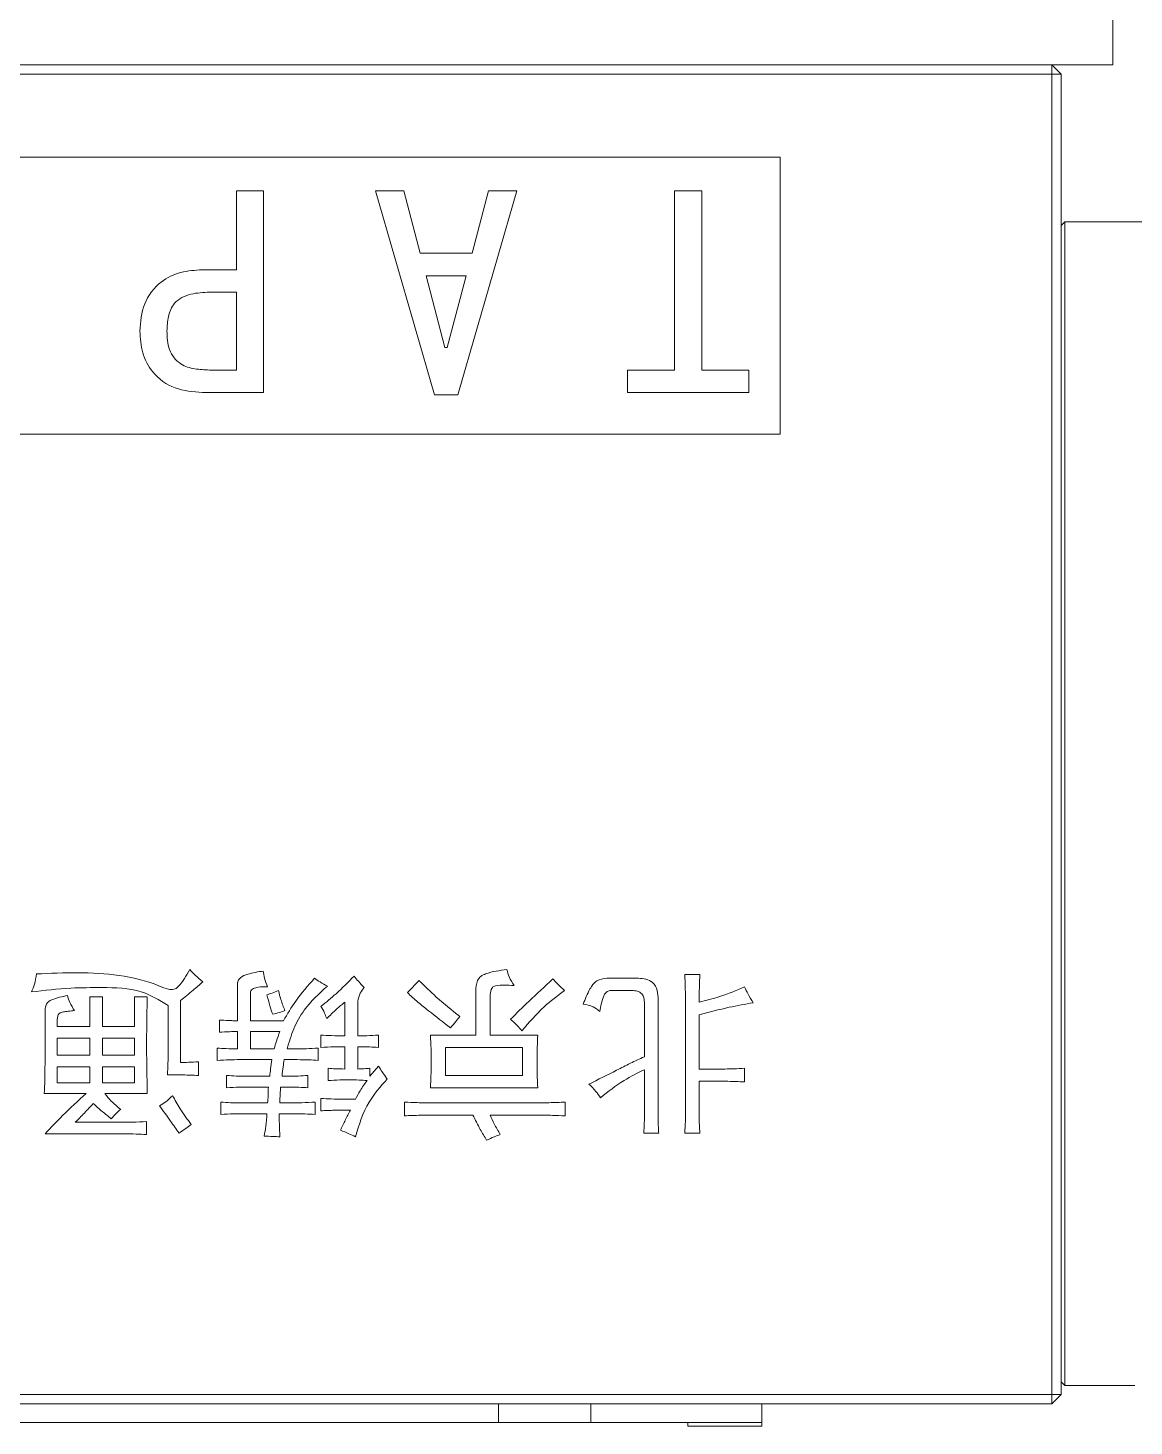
# Model space of a CAD drawing. Header units: millimetres. Extents: x 786 to 1206, y 249 to 546.
# Drawn here: x 1161.69 to 1173.67, y 453.94 to 469.08 of the extents above; entities that cross this region are included whole.
import ezdxf

# ---------------------------------------------------------------- set-up
doc = ezdxf.new("R2010")
doc.units = ezdxf.units.MM

msp = doc.modelspace()

# ---------------------------------------------------------------- linework, layer by layer
at = {"color": 7, "linetype": 'Continuous', "lineweight": 15}
for p, q in [((1173.4345, 468.6806), (1173.4345, 493.6806)), ((1154.4945, 468.6806), (1172.7745, 468.6806)), ((1172.7745, 468.6806), (1172.7745, 468.5806)), ((1172.7745, 468.6806), (1172.8745, 468.5806)), ((1172.7745, 468.6806), (1173.4345, 468.6806)), ((1172.7745, 468.5806), (1154.4945, 468.5806)), ((1172.7745, 454.2806), (1172.7745, 468.5806)), ((1172.8745, 468.5806), (1172.7745, 468.5806)), ((1172.8745, 468.5806), (1172.8745, 454.2806)), ((1169.8345, 467.6806), (1157.4345, 467.6806)), ((1169.8345, 464.6806), (1169.8345, 467.6806)), ((1163.9464, 466.4615), (1163.9464, 467.3167)), ((1163.9464, 467.3167), (1164.24, 467.3167)), ((1164.24, 467.3167), (1164.24, 465.1339)), ((1166.0883, 465.1084), (1165.4501, 467.3167)), ((1165.4501, 467.3167), (1165.7565, 467.3167)), ((1165.7565, 467.3167), (1165.9352, 466.6402)), ((1166.9819, 467.3167), (1166.3436, 465.1084)), ((1166.4968, 466.6402), (1166.6755, 467.3167)), ((1166.6755, 467.3167), (1166.9819, 467.3167)), ((1168.6898, 467.3167), (1168.9834, 467.3167)), ((1168.6898, 465.3765), (1168.6898, 467.3167)), ((1168.9834, 467.3167), (1168.9834, 465.3765)), ((1172.9145, 466.9806), (1172.8745, 466.9406)), ((1187.3745, 466.9806), (1172.9145, 466.9806)), ((1172.9145, 466.9806), (1172.9145, 460.6806)), ((1165.9352, 466.6402), (1166.4968, 466.6402)), ((1163.5762, 466.4615), (1163.9464, 466.4615)), ((1166.433, 466.3977), (1165.999, 466.3977)), ((1165.999, 466.3977), (1166.2032, 465.619)), ((1166.2288, 465.619), (1166.433, 466.3977)), ((1163.9464, 466.2189), (1163.6528, 466.2189)), ((1163.9464, 465.3765), (1163.9464, 466.2189)), ((1166.2032, 465.619), (1166.2288, 465.619)), ((1163.6528, 465.3765), (1163.9464, 465.3765)), ((1168.1792, 465.1339), (1168.1792, 465.3765)), ((1168.1792, 465.3765), (1168.6898, 465.3765)), ((1168.9834, 465.3765), (1169.494, 465.3765)), ((1169.494, 465.3765), (1169.494, 465.1339)), ((1164.24, 465.1339), (1163.5762, 465.1339)), ((1166.3436, 465.1084), (1166.0883, 465.1084)), ((1169.494, 465.1339), (1168.1792, 465.1339)), ((1157.4345, 464.6806), (1169.8345, 464.6806)), ((1172.9145, 460.6806), (1172.9145, 454.3806)), ((1168.3005, 458.7898), (1167.9573, 458.7898)), ((1168.9636, 458.8288), (1168.7998, 458.8288)), ((1163.9555, 458.7196), (1163.9555, 458.3295)), ((1164.0959, 458.3295), (1164.0959, 458.6416)), ((1166.5375, 458.6494), (1166.5375, 458.1735)), ((1166.6935, 458.1735), (1166.6935, 458.5948)), ((1168.0509, 458.6572), (1168.2459, 458.6572)), ((1162.4967, 458.587), (1162.3563, 458.587)), ((1162.3563, 458.587), (1162.3563, 458.2671)), ((1162.4967, 458.2671), (1162.4967, 458.587)), ((1162.9804, 458.587), (1162.8399, 458.587)), ((1162.8399, 458.587), (1162.8399, 458.2671)), ((1163.2066, 458.4933), (1163.2066, 458.0253)), ((1163.3392, 457.8771), (1163.3392, 458.5479)), ((1165.1178, 458.5323), (1165.1178, 458.1657)), ((1165.2582, 458.1657), (1165.2582, 458.5401)), ((1168.3629, 458.5245), (1168.3629, 457.9395)), ((1168.5111, 457.2686), (1168.5111, 458.5557)), ((1168.8076, 458.587), (1168.8076, 457.2842)), ((1161.8726, 458.4153), (1161.8726, 457.8771)), ((1163.7604, 458.3373), (1163.7604, 458.2047)), ((1164.4547, 458.3295), (1164.0959, 458.3295)), ((1168.9558, 457.8069), (1168.9558, 458.3919)), ((1162.3563, 458.2671), (1162.0052, 458.2671)), ((1162.0052, 458.1423), (1162.3563, 458.1423)), ((1162.0052, 457.9551), (1162.0052, 458.1423)), ((1162.3563, 458.1423), (1162.3563, 457.9551)), ((1162.8399, 458.2671), (1162.4967, 458.2671)), ((1162.4967, 458.1423), (1162.8399, 458.1423)), ((1162.4967, 457.9551), (1162.4967, 458.1423)), ((1162.8399, 458.1423), (1162.8399, 457.9551)), ((1163.9555, 458.2125), (1163.9555, 458.0253)), ((1164.0959, 458.2125), (1164.4157, 458.2125)), ((1164.0959, 458.0253), (1164.0959, 458.2125)), ((1164.8604, 458.1735), (1164.8604, 458.0409)), ((1165.4844, 458.0409), (1165.4844, 458.1735)), ((1166.5375, 458.1735), (1166.0461, 458.1735)), ((1167.2084, 458.1735), (1166.6935, 458.1735)), ((1163.737, 458.0331), (1163.737, 457.9005)), ((1164.3533, 458.0253), (1164.0959, 458.0253)), ((1164.6029, 458.0253), (1164.4937, 458.0253)), ((1164.8291, 457.9005), (1164.8291, 458.0331)), ((1165.1178, 458.0487), (1165.1178, 457.8069)), ((1165.2582, 457.8069), (1165.2582, 458.0487)), ((1166.2099, 458.0409), (1167.0446, 458.0409)), ((1166.2099, 457.7367), (1166.2099, 458.0409)), ((1167.0446, 458.0409), (1167.0446, 457.7367)), ((1162.3563, 457.9551), (1162.0052, 457.9551)), ((1162.8399, 457.9551), (1162.4967, 457.9551)), ((1163.5342, 457.7367), (1163.5342, 457.8849)), ((1163.9789, 457.9083), (1164.3299, 457.9083)), ((1164.4625, 457.9083), (1164.6029, 457.9083)), ((1165.4844, 457.8381), (1165.3908, 457.7289)), ((1162.0052, 457.8303), (1162.3563, 457.8303)), ((1162.0052, 457.6587), (1162.0052, 457.8303)), ((1162.3563, 457.8303), (1162.3563, 457.6587)), ((1162.4967, 457.8303), (1162.8399, 457.8303)), ((1162.4967, 457.6587), (1162.4967, 457.8303)), ((1162.8399, 457.8303), (1162.8399, 457.6587)), ((1163.8384, 457.7367), (1163.8384, 457.604)), ((1164.3065, 457.7289), (1164.0803, 457.7289)), ((1164.5327, 457.7289), (1164.4391, 457.7289)), ((1164.7199, 457.604), (1164.7199, 457.7367)), ((1164.9384, 457.8147), (1164.9384, 457.6821)), ((1165.3908, 457.7289), (1165.3908, 457.8147)), ((1167.0446, 457.7367), (1166.2099, 457.7367)), ((1168.3629, 457.7991), (1168.3629, 457.2686)), ((1169.2366, 457.8069), (1168.9558, 457.8069)), ((1169.4472, 457.6665), (1169.4472, 457.8147)), ((1161.8648, 457.5416), (1162.3173, 457.5416)), ((1162.3563, 457.6587), (1162.0052, 457.6587)), ((1162.8399, 457.6587), (1162.4967, 457.6587)), ((1162.5201, 457.5416), (1162.9804, 457.5416)), ((1164.0881, 457.6118), (1164.2909, 457.6118)), ((1164.4235, 457.6118), (1164.5249, 457.6118)), ((1166.0461, 457.604), (1167.2084, 457.604)), ((1168.9558, 457.2764), (1168.9558, 457.6743)), ((1168.9558, 457.6743), (1169.2366, 457.6743)), ((1163.776, 457.448), (1163.776, 457.3154)), ((1164.2831, 457.4402), (1164.0179, 457.4402)), ((1164.5405, 457.4402), (1164.4157, 457.4402)), ((1164.7979, 457.3154), (1164.7979, 457.448)), ((1164.8604, 457.487), (1164.8604, 457.3544)), ((1165.2348, 457.4792), (1165.11, 457.4792)), ((1165.7652, 457.448), (1165.7652, 457.2998)), ((1167.1928, 457.4402), (1166.0773, 457.4402)), ((1167.5048, 457.2998), (1167.5048, 457.448)), ((1162.6995, 457.2296), (1162.2003, 457.2296)), ((1162.9726, 457.097), (1162.9726, 457.2374)), ((1164.0257, 457.3232), (1164.2753, 457.3232)), ((1164.4079, 457.3232), (1164.5405, 457.3232)), ((1165.11, 457.3622), (1165.1802, 457.3622)), ((1166.0773, 457.3076), (1166.5063, 457.3076)), ((1166.6935, 457.3076), (1167.1928, 457.3076)), ((1161.8726, 457.1048), (1162.7151, 457.1048)), ((1168.3551, 457.1126), (1168.5189, 457.1126)), ((1168.7998, 457.1126), (1168.9636, 457.1126)), ((1172.8745, 454.4206), (1172.9145, 454.3806)), ((1172.9145, 454.3806), (1173.6745, 454.3806)), ((1154.4945, 454.2806), (1172.7745, 454.2806)), ((1172.7745, 454.2806), (1172.7745, 454.1806)), ((1172.8745, 454.2806), (1172.7745, 454.1806)), ((1172.8745, 454.2806), (1172.7745, 454.2806)), ((1172.7745, 454.1806), (1154.4945, 454.1806)), ((1166.7845, 453.9806), (1166.7845, 454.1806)), ((1167.7845, 453.9806), (1167.7845, 454.1806)), ((1169.6345, 453.9806), (1169.6345, 454.1806)), ((1166.7845, 453.9806), (1160.7845, 453.9806)), ((1162.1527, 453.9804), (1162.1527, 453.9806)), ((1162.1527, 453.9804), (1162.5109, 453.9804)), ((1162.5109, 453.9804), (1162.5109, 453.9806)), ((1162.5109, 453.9804), (1162.525, 453.9804)), ((1162.525, 453.9804), (1162.525, 453.9806)), ((1162.6066, 453.9804), (1162.6066, 453.9806)), ((1162.6066, 453.9804), (1162.9647, 453.9804)), ((1162.9647, 453.9804), (1162.9647, 453.9806)), ((1162.9647, 453.9804), (1162.9789, 453.9804)), ((1162.9789, 453.9804), (1162.9789, 453.9806)), ((1163.025, 453.9804), (1163.025, 453.9806)), ((1163.025, 453.9804), (1163.103, 453.9804)), ((1163.103, 453.9804), (1163.103, 453.9806)), ((1163.103, 453.9804), (1163.1739, 453.9804)), ((1163.1739, 453.9804), (1163.1739, 453.9806)), ((1163.1739, 453.9804), (1163.2377, 453.9804)), ((1163.2377, 453.9804), (1163.2377, 453.9806)), ((1163.2377, 453.9804), (1163.2448, 453.9804)), ((1163.2448, 453.9804), (1163.2448, 453.9806)), ((1163.2448, 453.9804), (1163.3087, 453.9804)), ((1163.3087, 453.9804), (1163.3087, 453.9806)), ((1163.3087, 453.9804), (1163.3796, 453.9804)), ((1163.3796, 453.9804), (1163.3796, 453.9806)), ((1163.3796, 453.9804), (1163.4576, 453.9804)), ((1163.4576, 453.9804), (1163.4576, 453.9806)), ((1163.5037, 453.9804), (1163.5037, 453.9806)), ((1163.5037, 453.9804), (1163.8654, 453.9804)), ((1163.8654, 453.9804), (1163.8654, 453.9806)), ((1163.9434, 453.9804), (1163.9434, 453.9806)), ((1163.9434, 453.9804), (1164.3192, 453.9804)), ((1164.3192, 453.9804), (1164.3192, 453.9806)), ((1164.3192, 453.9804), (1164.3547, 453.9804)), ((1164.3547, 453.9804), (1164.3547, 453.9806)), ((1164.5532, 453.9804), (1164.5532, 453.9806)), ((1164.5532, 453.9804), (1164.6242, 453.9804)), ((1164.6242, 453.9804), (1164.6242, 453.9806)), ((1164.7412, 453.9804), (1164.7412, 453.9806)), ((1165.2411, 453.9804), (1165.2411, 453.9806)), ((1165.3191, 453.9804), (1165.3191, 453.9806)), ((1165.3191, 453.9804), (1165.6808, 453.9804)), ((1165.6808, 453.9804), (1165.6808, 453.9806)), ((1166.3687, 453.9804), (1166.3687, 453.9806)), ((1166.3687, 453.9804), (1166.4396, 453.9804)), ((1166.4396, 453.9804), (1166.4396, 453.9806)), ((1166.5566, 453.9804), (1166.5566, 453.9806)), ((1166.6807, 453.9804), (1166.6807, 453.9806)), ((1166.6807, 453.9804), (1167.0424, 453.9804)), ((1167.7845, 453.9806), (1166.7845, 453.9806)), ((1167.0424, 453.9804), (1167.0424, 453.9806)), ((1167.1098, 453.9804), (1167.1098, 453.9806)), ((1167.1098, 453.9804), (1167.1878, 453.9804)), ((1167.1878, 453.9804), (1167.1878, 453.9806)), ((1167.1878, 453.9804), (1167.2587, 453.9804)), ((1167.2587, 453.9804), (1167.2587, 453.9806)), ((1167.2587, 453.9804), (1167.3225, 453.9804)), ((1167.3225, 453.9804), (1167.3225, 453.9806)), ((1167.3225, 453.9804), (1167.3296, 453.9804)), ((1167.3296, 453.9804), (1167.3296, 453.9806)), ((1167.3296, 453.9804), (1167.3935, 453.9804)), ((1167.3935, 453.9804), (1167.3935, 453.9806)), ((1167.3935, 453.9804), (1167.4644, 453.9804)), ((1167.4644, 453.9804), (1167.4644, 453.9806)), ((1167.4644, 453.9804), (1167.5424, 453.9804)), ((1167.5424, 453.9804), (1167.5424, 453.9806)), ((1167.5637, 453.9804), (1167.5637, 453.9806)), ((1167.5637, 453.9804), (1167.6488, 453.9804)), ((1167.6488, 453.9804), (1167.6488, 453.9806)), ((1167.6488, 453.9804), (1167.7161, 453.9804)), ((1167.7161, 453.9804), (1167.7161, 453.9806)), ((1167.7161, 453.9804), (1167.9892, 453.9804)), ((1169.6345, 453.9806), (1167.7845, 453.9806)), ((1167.9892, 453.9804), (1167.9892, 453.9806)), ((1168.8345, 453.9806), (1168.8345, 453.9406)), ((1169.6345, 453.9406), (1169.6345, 453.9806))]:
    msp.add_line(p, q, dxfattribs=at)
at = {"color": 8, "linetype": 'Continuous', "lineweight": 15}
msp.add_line((1168.8345, 453.9406), (1169.6345, 453.9406), dxfattribs=at)
at = {"color": 7, "linetype": 'Continuous', "lineweight": 15}
for points, knots in [([(1162.8996, 465.7977), (1162.9077, 465.8986), (1162.9239, 466.0999), (1163.102, 466.3341), (1163.3395, 466.4478), (1163.4972, 466.4569), (1163.5762, 466.4615)], [0, 0, 0, 0, 0.2801767, 0.558961, 0.7791484, 1, 1, 1, 1]), ([(1163.6528, 466.2189), (1163.5854, 466.2162), (1163.4515, 466.2108), (1163.2684, 466.1253), (1163.1992, 465.9564), (1163.1952, 465.8507), (1163.1932, 465.7977)], [0, 0, 0, 0, 0.2812744, 0.5593411, 0.7788763, 1, 1, 1, 1]), ([(1163.5762, 465.1339), (1163.4752, 465.141), (1163.2738, 465.1551), (1163.0358, 465.3265), (1162.9144, 465.5608), (1162.9046, 465.7186), (1162.8996, 465.7977)], [0, 0, 0, 0, 0.2803955, 0.5591433, 0.7792254, 1, 1, 1, 1]), ([(1163.1932, 465.7977), (1163.1952, 465.7292), (1163.199, 465.5936), (1163.3233, 465.4319), (1163.494, 465.3834), (1163.5998, 465.3788), (1163.6528, 465.3765)], [0, 0, 0, 0, 0.28146147, 0.55729599, 0.77822735, 1, 1, 1, 1]), ([(1161.779, 458.8366), (1161.7739, 458.7987), (1161.7648, 458.731), (1161.7368, 458.6689), (1161.7244, 458.6416)], [0, 0, 0, 0, 0.5598698, 1, 1, 1, 1]), ([(1163.4406, 458.8834), (1163.403, 458.8187), (1163.3607, 458.7458), (1163.2944, 458.6785), (1163.2583, 458.6657), (1163.1916, 458.6701), (1163.0047, 458.7566), (1162.528, 458.868), (1162.0789, 458.8492), (1161.779, 458.8366)], [0, 0, 0, 0, 0.125104, 0.1407411, 0.1563684, 0.1875401, 0.250003, 0.4990707, 1, 1, 1, 1]), ([(1163.3392, 458.5479), (1163.385, 458.585), (1163.4668, 458.6512), (1163.5461, 458.7204), (1163.581, 458.7508)], [0, 0, 0, 0, 0.55999776, 1, 1, 1, 1]), ([(1163.581, 458.7508), (1163.5532, 458.7739), (1163.5036, 458.8151), (1163.4598, 458.8625), (1163.4406, 458.8834)], [0, 0, 0, 0, 0.5599538, 1, 1, 1, 1]), ([(1164.2363, 458.8678), (1164.1796, 458.859), (1164.0948, 458.8457), (1163.9981, 458.8095), (1163.96, 458.7631), (1163.957, 458.7341), (1163.9555, 458.7196)], [0, 0, 0, 0, 0.501341, 0.7506523, 0.8753274, 1, 1, 1, 1]), ([(1164.2831, 458.6962), (1164.2709, 458.7273), (1164.2492, 458.7829), (1164.2402, 458.8418), (1164.2363, 458.8678)], [0, 0, 0, 0, 0.5600532, 1, 1, 1, 1]), ([(1164.7901, 458.7898), (1164.7195, 458.7096), (1164.5934, 458.5665), (1164.4971, 458.4019), (1164.4547, 458.3295)], [0, 0, 0, 0, 0.55983072, 1, 1, 1, 1]), ([(1164.9306, 458.704), (1164.9035, 458.7186), (1164.8552, 458.7448), (1164.81, 458.776), (1164.7901, 458.7898)], [0, 0, 0, 0, 0.5599118, 1, 1, 1, 1]), ([(1165.2192, 458.8132), (1165.1557, 458.7482), (1165.0422, 458.6322), (1164.9159, 458.5304), (1164.8604, 458.4855)], [0, 0, 0, 0, 0.5599415, 1, 1, 1, 1]), ([(1165.3284, 458.6884), (1165.3069, 458.7107), (1165.2686, 458.7507), (1165.2343, 458.7941), (1165.2192, 458.8132)], [0, 0, 0, 0, 0.5599207, 1, 1, 1, 1]), ([(1165.9213, 458.7664), (1165.8985, 458.7411), (1165.8578, 458.6961), (1165.8152, 458.6528), (1165.7964, 458.6338)], [0, 0, 0, 0, 0.55999012, 1, 1, 1, 1]), ([(1166.3659, 458.3763), (1166.2789, 458.4447), (1166.1237, 458.5668), (1165.9831, 458.7054), (1165.9213, 458.7664)], [0, 0, 0, 0, 0.5601397, 1, 1, 1, 1]), ([(1166.873, 458.8834), (1166.7955, 458.8737), (1166.6988, 458.8616), (1166.5889, 458.8149), (1166.5422, 458.7482), (1166.5394, 458.6889), (1166.5375, 458.6494)], [0, 0, 0, 0, 0.5011348, 0.6261744, 0.7506947, 1, 1, 1, 1]), ([(1166.951, 458.7118), (1166.9321, 458.7419), (1166.8984, 458.7957), (1166.8807, 458.8566), (1166.873, 458.8834)], [0, 0, 0, 0, 0.5598613, 1, 1, 1, 1]), ([(1167.3722, 458.782), (1167.2853, 458.7015), (1167.1301, 458.5577), (1166.9786, 458.4101), (1166.912, 458.3451)], [0, 0, 0, 0, 0.5600064, 1, 1, 1, 1]), ([(1167.497, 458.6572), (1167.4727, 458.6794), (1167.4291, 458.7191), (1167.3896, 458.7627), (1167.3722, 458.782)], [0, 0, 0, 0, 0.5599216, 1, 1, 1, 1]), ([(1167.9573, 458.7898), (1167.9179, 458.785), (1167.8389, 458.7755), (1167.7569, 458.6546), (1167.7215, 458.5643), (1167.6999, 458.5089)], [0, 0, 0, 0, 0.2781307, 0.5573079, 1, 1, 1, 1]), ([(1168.5111, 458.5557), (1168.5107, 458.5898), (1168.5099, 458.6577), (1168.4618, 458.7457), (1168.3806, 458.7857), (1168.3272, 458.7884), (1168.3005, 458.7898)], [0, 0, 0, 0, 0.2809996, 0.5592187, 0.779042, 1, 1, 1, 1]), ([(1168.7998, 458.8288), (1168.8019, 458.7837), (1168.8058, 458.7031), (1168.807, 458.6224), (1168.8076, 458.587)], [0, 0, 0, 0, 0.5600036, 1, 1, 1, 1]), ([(1168.9558, 458.5323), (1168.9563, 458.5877), (1168.9571, 458.6866), (1168.9616, 458.7853), (1168.9636, 458.8288)], [0, 0, 0, 0, 0.5600004, 1, 1, 1, 1]), ([(1161.7244, 458.6416), (1161.8666, 458.6582), (1162.1206, 458.688), (1162.3763, 458.6883), (1162.4889, 458.6884)], [0, 0, 0, 0, 0.5597983, 1, 1, 1, 1]), ([(1162.1145, 458.6026), (1162.0576, 458.5909), (1161.9865, 458.5764), (1161.9065, 458.539), (1161.8715, 458.4894), (1161.8722, 458.445), (1161.8726, 458.4153)], [0, 0, 0, 0, 0.50152351, 0.62670599, 0.7511527, 1, 1, 1, 1]), ([(1162.1925, 458.4387), (1162.1739, 458.4675), (1162.1407, 458.5187), (1162.1225, 458.5769), (1162.1145, 458.6026)], [0, 0, 0, 0, 0.5602416, 1, 1, 1, 1]), ([(1162.4889, 458.6884), (1162.6341, 458.6877), (1162.8922, 458.6865), (1163.1109, 458.5521), (1163.2066, 458.4933)], [0, 0, 0, 0, 0.5622979, 1, 1, 1, 1]), ([(1164.0959, 458.6416), (1164.0994, 458.6496), (1164.1065, 458.6657), (1164.1372, 458.6843), (1164.1964, 458.698), (1164.2484, 458.6969), (1164.2831, 458.6962)], [0, 0, 0, 0, 0.1242562, 0.2494684, 0.4994449, 1, 1, 1, 1]), ([(1164.4001, 458.6572), (1164.3773, 458.6472), (1164.3364, 458.6294), (1164.294, 458.6162), (1164.2753, 458.6104)], [0, 0, 0, 0, 0.56002337, 1, 1, 1, 1]), ([(1164.2753, 458.6104), (1164.2858, 458.5707), (1164.3045, 458.4999), (1164.3276, 458.4303), (1164.3377, 458.3997)], [0, 0, 0, 0, 0.5599401, 1, 1, 1, 1]), ([(1164.4703, 458.4387), (1164.4549, 458.4788), (1164.4274, 458.5503), (1164.4084, 458.6245), (1164.4001, 458.6572)], [0, 0, 0, 0, 0.5599852, 1, 1, 1, 1]), ([(1164.4937, 458.0253), (1164.5158, 458.0989), (1164.5599, 458.2459), (1164.6938, 458.4889), (1164.8407, 458.6224), (1164.9306, 458.704)], [0, 0, 0, 0, 0.2802973, 0.5601856, 1, 1, 1, 1]), ([(1165.2582, 458.5401), (1165.265, 458.5709), (1165.2772, 458.6258), (1165.3127, 458.6692), (1165.3284, 458.6884)], [0, 0, 0, 0, 0.5590874, 1, 1, 1, 1]), ([(1165.7964, 458.6338), (1165.8335, 458.5995), (1165.9076, 458.531), (1166.0653, 458.4053), (1166.1848, 458.313), (1166.2645, 458.2515)], [0, 0, 0, 0, 0.25034184, 0.50043558, 1, 1, 1, 1]), ([(1166.6935, 458.5948), (1166.6943, 458.6198), (1166.6953, 458.6537), (1166.714, 458.6891), (1166.7312, 458.7032), (1166.776, 458.7143), (1166.85, 458.7151), (1166.9167, 458.7129), (1166.951, 458.7118)], [0, 0, 0, 0, 0.217616, 0.2954191, 0.3461256, 0.4090256, 0.6966921, 1, 1, 1, 1]), ([(1167.0368, 458.2203), (1167.1138, 458.3112), (1167.2516, 458.4736), (1167.422, 458.601), (1167.497, 458.6572)], [0, 0, 0, 0, 0.559479, 1, 1, 1, 1]), ([(1167.8793, 458.4309), (1167.89, 458.4841), (1167.9035, 458.5505), (1167.9346, 458.6274), (1167.9811, 458.6611), (1168.023, 458.6587), (1168.0509, 458.6572)], [0, 0, 0, 0, 0.5014012, 0.6266364, 0.7510072, 1, 1, 1, 1]), ([(1168.2459, 458.6572), (1168.2646, 458.6547), (1168.3018, 458.6497), (1168.3438, 458.6142), (1168.3611, 458.5685), (1168.3623, 458.5392), (1168.3629, 458.5245)], [0, 0, 0, 0, 0.2803937, 0.5584553, 0.7789665, 1, 1, 1, 1]), ([(1169.4472, 458.6962), (1169.358, 458.6582), (1169.1985, 458.5902), (1169.03, 458.55), (1168.9558, 458.5323)], [0, 0, 0, 0, 0.5594499, 1, 1, 1, 1]), ([(1169.5408, 458.5245), (1169.5217, 458.5557), (1169.4875, 458.6113), (1169.4595, 458.6702), (1169.4472, 458.6962)], [0, 0, 0, 0, 0.5599335, 1, 1, 1, 1]), ([(1162.9726, 458.0721), (1162.973, 458.1682), (1162.9738, 458.3399), (1162.9784, 458.5115), (1162.9804, 458.587)], [0, 0, 0, 0, 0.559997, 1, 1, 1, 1]), ([(1164.8604, 458.4855), (1164.8741, 458.4617), (1164.8985, 458.4192), (1164.9154, 458.3732), (1164.9228, 458.3529)], [0, 0, 0, 0, 0.55997, 1, 1, 1, 1]), ([(1164.9228, 458.3529), (1164.9584, 458.3873), (1165.022, 458.4486), (1165.0885, 458.5068), (1165.1178, 458.5323)], [0, 0, 0, 0, 0.5599909, 1, 1, 1, 1]), ([(1167.6999, 458.5089), (1167.737, 458.5023), (1167.8033, 458.4905), (1167.8561, 458.4491), (1167.8793, 458.4309)], [0, 0, 0, 0, 0.56037766, 1, 1, 1, 1]), ([(1168.9558, 458.3919), (1169.064, 458.4215), (1169.2571, 458.4742), (1169.4542, 458.5092), (1169.5408, 458.5245)], [0, 0, 0, 0, 0.5601453, 1, 1, 1, 1]), ([(1162.0052, 458.2671), (1162.0043, 458.2935), (1162.0029, 458.3331), (1162.01, 458.3788), (1162.0201, 458.4037), (1162.0442, 458.4228), (1162.0814, 458.4265), (1162.1331, 458.4347), (1162.1693, 458.4372), (1162.1925, 458.4387)], [0, 0, 0, 0, 0.2501277, 0.3750104, 0.4375388, 0.4995367, 0.6563307, 0.779705, 1, 1, 1, 1]), ([(1163.9555, 458.3295), (1163.9392, 458.3297), (1163.9067, 458.3301), (1163.8416, 458.3324), (1163.7929, 458.3353), (1163.7604, 458.3373)], [0, 0, 0, 0, 0.250021, 0.5000492, 1, 1, 1, 1]), ([(1164.3377, 458.3997), (1164.3628, 458.4058), (1164.4076, 458.4167), (1164.4512, 458.432), (1164.4703, 458.4387)], [0, 0, 0, 0, 0.5599438, 1, 1, 1, 1]), ([(1166.2645, 458.2515), (1166.283, 458.2751), (1166.3161, 458.3173), (1166.3507, 458.3583), (1166.3659, 458.3763)], [0, 0, 0, 0, 0.5600064, 1, 1, 1, 1]), ([(1166.912, 458.3451), (1166.9373, 458.3238), (1166.9826, 458.2858), (1167.0202, 458.2403), (1167.0368, 458.2203)], [0, 0, 0, 0, 0.5599518, 1, 1, 1, 1]), ([(1163.7604, 458.2047), (1163.7968, 458.2071), (1163.8618, 458.2112), (1163.9268, 458.2121), (1163.9555, 458.2125)], [0, 0, 0, 0, 0.5599973, 1, 1, 1, 1]), ([(1164.4157, 458.2125), (1164.4027, 458.178), (1164.3796, 458.1164), (1164.3613, 458.0531), (1164.3533, 458.0253)], [0, 0, 0, 0, 0.5599977, 1, 1, 1, 1]), ([(1165.1178, 458.1657), (1165.0697, 458.1663), (1164.9838, 458.1674), (1164.8981, 458.1716), (1164.8604, 458.1735)], [0, 0, 0, 0, 0.5599974, 1, 1, 1, 1]), ([(1165.4844, 458.1735), (1165.4422, 458.1711), (1165.3669, 458.1669), (1165.2914, 458.1661), (1165.2582, 458.1657)], [0, 0, 0, 0, 0.5599964, 1, 1, 1, 1]), ([(1166.0461, 458.1735), (1166.0488, 458.124), (1166.0536, 458.0357), (1166.0538, 457.9472), (1166.0539, 457.9083)], [0, 0, 0, 0, 0.5599727, 1, 1, 1, 1]), ([(1167.2006, 457.8771), (1167.2009, 457.9324), (1167.2015, 458.0313), (1167.2063, 458.1301), (1167.2084, 458.1735)], [0, 0, 0, 0, 0.5600087, 1, 1, 1, 1]), ([(1162.9804, 457.5416), (1162.9779, 457.6406), (1162.9736, 457.8174), (1162.9729, 457.9943), (1162.9726, 458.0721)], [0, 0, 0, 0, 0.5600005, 1, 1, 1, 1]), ([(1163.2066, 458.0253), (1163.206, 457.9728), (1163.205, 457.8792), (1163.2007, 457.7856), (1163.1988, 457.7445)], [0, 0, 0, 0, 0.56000201, 1, 1, 1, 1]), ([(1163.9555, 458.0253), (1163.9147, 458.0259), (1163.8418, 458.0269), (1163.769, 458.0312), (1163.737, 458.0331)], [0, 0, 0, 0, 0.5599967, 1, 1, 1, 1]), ([(1164.8291, 458.0331), (1164.787, 458.0306), (1164.7116, 458.0262), (1164.6361, 458.0256), (1164.6029, 458.0253)], [0, 0, 0, 0, 0.5599808, 1, 1, 1, 1]), ([(1164.8604, 458.0409), (1164.9084, 458.0432), (1164.9941, 458.0473), (1165.08, 458.0483), (1165.1178, 458.0487)], [0, 0, 0, 0, 0.55999883, 1, 1, 1, 1]), ([(1165.2582, 458.0487), (1165.3005, 458.0481), (1165.3759, 458.047), (1165.4513, 458.0427), (1165.4844, 458.0409)], [0, 0, 0, 0, 0.5599952, 1, 1, 1, 1]), ([(1161.8726, 457.8771), (1161.8722, 457.8144), (1161.8713, 457.7026), (1161.8668, 457.5908), (1161.8648, 457.5416)], [0, 0, 0, 0, 0.559989, 1, 1, 1, 1]), ([(1163.5342, 457.8849), (1163.4978, 457.8828), (1163.4329, 457.879), (1163.3678, 457.8777), (1163.3392, 457.8771)], [0, 0, 0, 0, 0.5600033, 1, 1, 1, 1]), ([(1163.737, 457.9005), (1163.7821, 457.9031), (1163.8627, 457.9078), (1163.9434, 457.9081), (1163.9789, 457.9083)], [0, 0, 0, 0, 0.5599728, 1, 1, 1, 1]), ([(1164.3299, 457.9083), (1164.3247, 457.8749), (1164.3153, 457.8153), (1164.3092, 457.7553), (1164.3065, 457.7289)], [0, 0, 0, 0, 0.559982, 1, 1, 1, 1]), ([(1164.4391, 457.7289), (1164.4426, 457.7625), (1164.4489, 457.8225), (1164.4583, 457.8821), (1164.4625, 457.9083)], [0, 0, 0, 0, 0.5599791, 1, 1, 1, 1]), ([(1164.6029, 457.9083), (1164.6452, 457.9079), (1164.7207, 457.9071), (1164.796, 457.9025), (1164.8291, 457.9005)], [0, 0, 0, 0, 0.5599851, 1, 1, 1, 1]), ([(1165.578, 457.6977), (1165.5596, 457.7232), (1165.5266, 457.7688), (1165.4973, 457.8169), (1165.4844, 457.8381)], [0, 0, 0, 0, 0.5599479, 1, 1, 1, 1]), ([(1166.0539, 457.9083), (1166.0536, 457.8515), (1166.0532, 457.75), (1166.0483, 457.6486), (1166.0461, 457.604)], [0, 0, 0, 0, 0.5600114, 1, 1, 1, 1]), ([(1167.2084, 457.604), (1167.2058, 457.655), (1167.2011, 457.7459), (1167.2008, 457.837), (1167.2006, 457.8771)], [0, 0, 0, 0, 0.5599814, 1, 1, 1, 1]), ([(1168.3629, 457.9395), (1168.3121, 457.9163), (1168.2106, 457.8698), (1168.0121, 457.7674), (1167.8622, 457.6928), (1167.7623, 457.6431)], [0, 0, 0, 0, 0.2500416, 0.5000981, 1, 1, 1, 1]), ([(1163.1988, 457.7445), (1163.2267, 457.7444), (1163.2827, 457.7442), (1163.3945, 457.7429), (1163.4783, 457.7392), (1163.5342, 457.7367)], [0, 0, 0, 0, 0.2500356, 0.5000642, 1, 1, 1, 1]), ([(1164.0803, 457.7289), (1164.0351, 457.7291), (1163.9544, 457.7296), (1163.8739, 457.7345), (1163.8384, 457.7367)], [0, 0, 0, 0, 0.5600119, 1, 1, 1, 1]), ([(1164.7199, 457.7367), (1164.685, 457.7345), (1164.6227, 457.7305), (1164.5602, 457.7294), (1164.5327, 457.7289)], [0, 0, 0, 0, 0.56000227, 1, 1, 1, 1]), ([(1165.1178, 457.8069), (1165.0842, 457.8074), (1165.0244, 457.8083), (1164.9646, 457.8127), (1164.9384, 457.8147)], [0, 0, 0, 0, 0.5599725, 1, 1, 1, 1]), ([(1164.9384, 457.6821), (1164.9806, 457.6845), (1165.0559, 457.6888), (1165.1314, 457.6895), (1165.1646, 457.6899)], [0, 0, 0, 0, 0.5599867, 1, 1, 1, 1]), ([(1165.1646, 457.6899), (1165.201, 457.6894), (1165.2661, 457.6887), (1165.331, 457.6841), (1165.3596, 457.6821)], [0, 0, 0, 0, 0.55998079, 1, 1, 1, 1]), ([(1165.2348, 457.0736), (1165.2743, 457.2041), (1165.3447, 457.4373), (1165.5067, 457.6181), (1165.578, 457.6977)], [0, 0, 0, 0, 0.5598021, 1, 1, 1, 1]), ([(1165.3908, 457.8147), (1165.3798, 457.8137), (1165.3577, 457.8119), (1165.3135, 457.8088), (1165.2803, 457.8076), (1165.2582, 457.8069)], [0, 0, 0, 0, 0.2500406, 0.5000911, 1, 1, 1, 1]), ([(1167.8871, 457.4948), (1167.9699, 457.5611), (1168.1179, 457.6794), (1168.288, 457.7625), (1168.3629, 457.7991)], [0, 0, 0, 0, 0.5598166, 1, 1, 1, 1]), ([(1169.4472, 457.8147), (1169.408, 457.8123), (1169.3378, 457.8081), (1169.2675, 457.8073), (1169.2366, 457.8069)], [0, 0, 0, 0, 0.5599958, 1, 1, 1, 1]), ([(1162.3173, 457.5416), (1162.2315, 457.4629), (1162.0782, 457.3224), (1161.9354, 457.1713), (1161.8726, 457.1048)], [0, 0, 0, 0, 0.5600721, 1, 1, 1, 1]), ([(1162.6917, 457.37), (1162.6564, 457.3989), (1162.5935, 457.4504), (1162.5425, 457.5138), (1162.5201, 457.5416)], [0, 0, 0, 0, 0.5604234, 1, 1, 1, 1]), ([(1163.8384, 457.604), (1163.885, 457.6067), (1163.9682, 457.6113), (1164.0514, 457.6117), (1164.0881, 457.6118)], [0, 0, 0, 0, 0.5599781, 1, 1, 1, 1]), ([(1164.2909, 457.6118), (1164.2904, 457.5798), (1164.2896, 457.5225), (1164.2851, 457.4654), (1164.2831, 457.4402)], [0, 0, 0, 0, 0.5599745, 1, 1, 1, 1]), ([(1164.4157, 457.4402), (1164.4163, 457.4723), (1164.4175, 457.5296), (1164.4217, 457.5867), (1164.4235, 457.6118)], [0, 0, 0, 0, 0.5599927, 1, 1, 1, 1]), ([(1164.5249, 457.6118), (1164.5412, 457.6117), (1164.5737, 457.6113), (1164.6388, 457.609), (1164.6875, 457.606), (1164.7199, 457.604)], [0, 0, 0, 0, 0.2500212, 0.5000491, 1, 1, 1, 1]), ([(1165.3596, 457.6821), (1165.3338, 457.6457), (1165.2878, 457.5808), (1165.251, 457.5103), (1165.2348, 457.4792)], [0, 0, 0, 0, 0.5599586, 1, 1, 1, 1]), ([(1167.7623, 457.6431), (1167.7885, 457.6179), (1167.8355, 457.5729), (1167.8713, 457.5187), (1167.8871, 457.4948)], [0, 0, 0, 0, 0.5599688, 1, 1, 1, 1]), ([(1169.2366, 457.6743), (1169.276, 457.6737), (1169.3462, 457.6727), (1169.4164, 457.6684), (1169.4472, 457.6665)], [0, 0, 0, 0, 0.5599999, 1, 1, 1, 1]), ([(1162.2003, 457.2296), (1162.2167, 457.2463), (1162.2497, 457.2797), (1162.2986, 457.3303), (1162.347, 457.3813), (1162.3792, 457.4154), (1162.3953, 457.4324)], [0, 0, 0, 0, 0.2500324, 0.5000523, 0.7500195, 1, 1, 1, 1]), ([(1162.3953, 457.4324), (1162.4108, 457.4179), (1162.4418, 457.3889), (1162.5068, 457.3341), (1162.5569, 457.2948), (1162.5903, 457.2686)], [0, 0, 0, 0, 0.2501526, 0.5002256, 1, 1, 1, 1]), ([(1163.2534, 457.5182), (1163.2298, 457.4945), (1163.1875, 457.452), (1163.1358, 457.4222), (1163.113, 457.409)], [0, 0, 0, 0, 0.5597543, 1, 1, 1, 1]), ([(1163.113, 457.409), (1163.1523, 457.3537), (1163.2226, 457.2549), (1163.2927, 457.1561), (1163.3236, 457.1126)], [0, 0, 0, 0, 0.5599979, 1, 1, 1, 1]), ([(1163.4562, 457.2062), (1163.4142, 457.2618), (1163.3392, 457.3611), (1163.2796, 457.4702), (1163.2534, 457.5182)], [0, 0, 0, 0, 0.5601475, 1, 1, 1, 1]), ([(1164.0179, 457.4402), (1163.9727, 457.4404), (1163.892, 457.4408), (1163.8115, 457.4458), (1163.776, 457.448)], [0, 0, 0, 0, 0.5600179, 1, 1, 1, 1]), ([(1164.7979, 457.448), (1164.7499, 457.4454), (1164.6642, 457.4406), (1164.5783, 457.4403), (1164.5405, 457.4402)], [0, 0, 0, 0, 0.55997045, 1, 1, 1, 1]), ([(1165.11, 457.4792), (1165.0634, 457.4801), (1164.9801, 457.4816), (1164.8969, 457.4854), (1164.8604, 457.487)], [0, 0, 0, 0, 0.5599877, 1, 1, 1, 1]), ([(1166.0773, 457.4402), (1166.019, 457.4405), (1165.9149, 457.441), (1165.811, 457.4459), (1165.7652, 457.448)], [0, 0, 0, 0, 0.5600062, 1, 1, 1, 1]), ([(1167.5048, 457.448), (1167.4466, 457.4456), (1167.3426, 457.4413), (1167.2386, 457.4406), (1167.1928, 457.4402)], [0, 0, 0, 0, 0.55999622, 1, 1, 1, 1]), ([(1162.5903, 457.2686), (1162.6082, 457.2885), (1162.6403, 457.3241), (1162.676, 457.356), (1162.6917, 457.37)], [0, 0, 0, 0, 0.5599206, 1, 1, 1, 1]), ([(1162.9726, 457.2374), (1162.9216, 457.2348), (1162.8307, 457.2302), (1162.7396, 457.2298), (1162.6995, 457.2296)], [0, 0, 0, 0, 0.5599855, 1, 1, 1, 1]), ([(1163.776, 457.3154), (1163.8226, 457.3181), (1163.9057, 457.3228), (1163.989, 457.3231), (1164.0257, 457.3232)], [0, 0, 0, 0, 0.559971, 1, 1, 1, 1]), ([(1164.2753, 457.3232), (1164.273, 457.2776), (1164.2688, 457.1961), (1164.2516, 457.1164), (1164.2441, 457.0814)], [0, 0, 0, 0, 0.5601971, 1, 1, 1, 1]), ([(1164.4157, 457.0736), (1164.4137, 457.1202), (1164.4102, 457.2034), (1164.4086, 457.2866), (1164.4079, 457.3232)], [0, 0, 0, 0, 0.5600123, 1, 1, 1, 1]), ([(1164.5405, 457.3232), (1164.5886, 457.3226), (1164.6745, 457.3216), (1164.7602, 457.3173), (1164.7979, 457.3154)], [0, 0, 0, 0, 0.5599972, 1, 1, 1, 1]), ([(1164.8604, 457.3544), (1164.8811, 457.3554), (1164.9227, 457.3574), (1165.0059, 457.3604), (1165.0684, 457.3615), (1165.11, 457.3622)], [0, 0, 0, 0, 0.2500446, 0.5001033, 1, 1, 1, 1]), ([(1165.1802, 457.3622), (1165.1705, 457.3443), (1165.151, 457.3085), (1165.1151, 457.2354), (1165.0886, 457.1804), (1165.071, 457.1438)], [0, 0, 0, 0, 0.2502057, 0.5003165, 1, 1, 1, 1]), ([(1165.7652, 457.2998), (1165.8235, 457.3024), (1165.9274, 457.307), (1166.0315, 457.3074), (1166.0773, 457.3076)], [0, 0, 0, 0, 0.5599881, 1, 1, 1, 1]), ([(1166.5063, 457.3076), (1166.5319, 457.2555), (1166.5775, 457.1624), (1166.631, 457.0736), (1166.6545, 457.0346)], [0, 0, 0, 0, 0.55999221, 1, 1, 1, 1]), ([(1166.8028, 457.097), (1166.7796, 457.1349), (1166.7382, 457.2025), (1166.7072, 457.2755), (1166.6935, 457.3076)], [0, 0, 0, 0, 0.5601978, 1, 1, 1, 1]), ([(1167.1928, 457.3076), (1167.2511, 457.3072), (1167.3551, 457.3064), (1167.4591, 457.3018), (1167.5048, 457.2998)], [0, 0, 0, 0, 0.5599912, 1, 1, 1, 1]), ([(1168.3629, 457.2686), (1168.3625, 457.2394), (1168.3617, 457.1873), (1168.3571, 457.1354), (1168.3551, 457.1126)], [0, 0, 0, 0, 0.5599653, 1, 1, 1, 1]), ([(1168.5189, 457.1126), (1168.5165, 457.1417), (1168.5121, 457.1936), (1168.5114, 457.2457), (1168.5111, 457.2686)], [0, 0, 0, 0, 0.5599664, 1, 1, 1, 1]), ([(1168.8076, 457.2842), (1168.8069, 457.2521), (1168.8058, 457.1949), (1168.8016, 457.1377), (1168.7998, 457.1126)], [0, 0, 0, 0, 0.55999277, 1, 1, 1, 1]), ([(1168.9636, 457.1126), (1168.9614, 457.1431), (1168.9574, 457.1977), (1168.9563, 457.2524), (1168.9558, 457.2764)], [0, 0, 0, 0, 0.56000024, 1, 1, 1, 1]), ([(1162.7151, 457.1048), (1162.7632, 457.1045), (1162.8491, 457.1039), (1162.9348, 457.0991), (1162.9726, 457.097)], [0, 0, 0, 0, 0.5600058, 1, 1, 1, 1]), ([(1163.3236, 457.1126), (1163.3487, 457.1296), (1163.3935, 457.16), (1163.437, 457.1921), (1163.4562, 457.2062)], [0, 0, 0, 0, 0.5599936, 1, 1, 1, 1]), ([(1164.2441, 457.0814), (1164.2761, 457.079), (1164.3332, 457.0748), (1164.3905, 457.074), (1164.4157, 457.0736)], [0, 0, 0, 0, 0.5599935, 1, 1, 1, 1]), ([(1165.071, 457.1438), (1165.102, 457.1317), (1165.1574, 457.1102), (1165.2112, 457.0848), (1165.2348, 457.0736)], [0, 0, 0, 0, 0.5600293, 1, 1, 1, 1]), ([(1166.6545, 457.0346), (1166.6815, 457.048), (1166.7295, 457.0721), (1166.7804, 457.0894), (1166.8028, 457.097)], [0, 0, 0, 0, 0.5598816, 1, 1, 1, 1])]:
    msp.add_open_spline(points, degree=3, knots=knots, dxfattribs=at)

doc.saveas('drawing.dxf')
